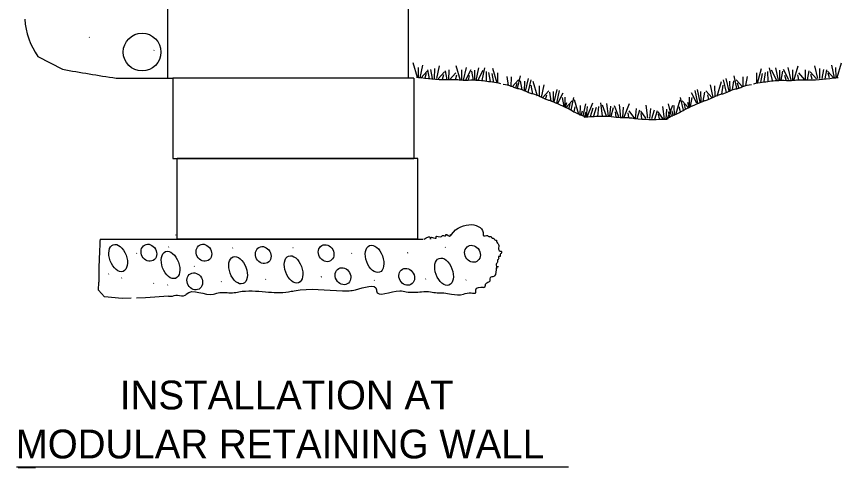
# Model space of a CAD drawing. Extents: x 0 to 2.83, y -0.1 to 1.83.
# Drawn here: x 0.3727 to 0.8502, y 1.0491 to 1.31 of the extents above; entities that cross this region are included whole.
import ezdxf

# ---------------------------------------------------------------- set-up
doc = ezdxf.new("R2010")
doc.units = 0
doc.layers.add('RD_Pr_Roadway_Notes', color=7, linetype='Continuous')
doc.layers.add('SH_General_Details', color=7, linetype='Continuous')

msp = doc.modelspace()

# ---------------------------------------------------------------- linework, layer by layer
at = {"layer": 'RD_Pr_Roadway_Notes'}
msp.add_line((0.37269425084317365, 1.049504776040713), (0.6921564608657117, 1.049504776040713), dxfattribs=at)
at = {"layer": 'SH_General_Details'}
for p, q in [((0.4602660430138901, 1.2742597760359446), (0.4602660430138901, 1.320793109376977)), ((0.5996743763355509, 1.2742597760359446), (0.5996743763355509, 1.320793109376977)), ((0.4602660430138901, 1.2792047760481635), (0.4602660430138901, 1.3098964427108566)), ((0.41482104300167116, 1.297801442702363), (0.4150293763345078, 1.2980097760359446)), ((0.4521543763345078, 1.290293109376977), (0.4523410430019692, 1.2904881093698244)), ((0.3851243763437465, 1.2868381093735497), (0.3993610430030123, 1.279398109375934)), ((0.604746043013592, 1.2746047760444383), (0.6022360430030123, 1.28310977603967)), ((0.6053427096670464, 1.2746081093745927), (0.6054243763355509, 1.2804497760335605)), ((0.6062760430043533, 1.2744714426989356), (0.6079043763345078, 1.2817964427071313)), ((0.6146927096715167, 1.2740414427118998), (0.614772709674199, 1.2798831093708674)), ((0.6159693763321236, 1.274176442702363), (0.6176043763427034, 1.281493109365056)), ((0.6297577096691326, 1.272978109379361), (0.6272477096786693, 1.28148477603967)), ((0.6314460430016712, 1.2730814427132409), (0.6330743763318256, 1.280408109366397)), ((0.638714376336892, 1.2729564427132407), (0.640339376336892, 1.2802764427060882)), ((0.642222709662278, 1.2729731093640129), (0.643851043012549, 1.280293109376977)), ((0.6509493763318256, 1.271391442715625), (0.6484477096667484, 1.2799031093711655)), ((0.8014993763437465, 1.271391442715625), (0.8040010430088237, 1.2799031093711655)), ((0.810226043012549, 1.2729731093640129), (0.808597709662278, 1.280293109376977)), ((0.813734376337935, 1.2729564427132407), (0.812109376337935, 1.2802764427060882)), ((0.8210027096739009, 1.2730814427132409), (0.8193743763437464, 1.280408109366397)), ((0.8226910430064395, 1.272978109379361), (0.8252010429969028, 1.28148477603967)), ((0.8364793763427034, 1.274176442702363), (0.8348443763321236, 1.281493109365056)), ((0.8377560430040554, 1.2740414427118998), (0.837676043000628, 1.2798831093708674)), ((0.8461727096704736, 1.2744714426989356), (0.8445443763403192, 1.2817964427071313)), ((0.8471060430077806, 1.2746081093745927), (0.8470243763392762, 1.2804497760335605)), ((0.8477027096813515, 1.2746047760444383), (0.8502127096718147, 1.28310977603967)), ((0.6067043763464287, 1.2743464426989357), (0.6103060429958597, 1.2783981093759338)), ((0.6092110430067376, 1.2743864427010219), (0.6099227096704737, 1.277129776040713)), ((0.6116993763318256, 1.2739197760420542), (0.6107877096800104, 1.2790897760386268)), ((0.6134677096670463, 1.2741247760454815), (0.6125543763307825, 1.27930310936744)), ((0.6167493763437465, 1.2738064426975946), (0.620351043012549, 1.2778564427095156)), ((0.6192893763450876, 1.2736464427108567), (0.6200060430040554, 1.2763897760311762)), ((0.6219477096667484, 1.2734164427118997), (0.6210377096800104, 1.2785814427132407)), ((0.6229860430030123, 1.2731914427081743), (0.6230627096762851, 1.2790397760468224)), ((0.6233760430088237, 1.2732597760359445), (0.6269827096728579, 1.2773197760383288)), ((0.6268743763437465, 1.273379776040713), (0.6275960429972008, 1.2761197760502498)), ((0.6304210430053965, 1.2732014426986376), (0.6305010430088237, 1.279044776042054)), ((0.6327177096670464, 1.2733064426975946), (0.6357693763440445, 1.2793764427105585)), ((0.6342443763485148, 1.2731731093722085), (0.6349677096670464, 1.2759064427013198)), ((0.6371627096800104, 1.2731797760325174), (0.6362510430088237, 1.2783497760492066)), ((0.6379010430043534, 1.273013109366099), (0.6379710429972008, 1.2788547760444382)), ((0.6397193763321236, 1.272926442702363), (0.6427693763440445, 1.2789914426999787)), ((0.6447627096643642, 1.2723097760478657), (0.6448277096813515, 1.278149776041011)), ((0.6470677096715167, 1.2723147760430973), (0.646156042999585, 1.27748477603967)), ((0.6489610430067375, 1.2718381093735496), (0.6480477096704736, 1.2770147760311763)), ((0.651222709662278, 1.2715381093817453), (0.6512993763355509, 1.2773864427010218)), ((0.6575243763392762, 1.270033109366397), (0.6566127096680895, 1.2752031093830865)), ((0.6590693763365939, 1.2692097760433951), (0.6591510430043533, 1.275051442702363)), ((0.6627443763485149, 1.2683447760338584), (0.664367709663321, 1.2756714427071314)), ((0.7897043763464286, 1.2683447760338584), (0.7880810430115059, 1.2756714427071314)), ((0.7933793763389781, 1.2692097760433951), (0.7932977096704736, 1.275051442702363)), ((0.7949243763355508, 1.270033109366397), (0.7958360430067375, 1.2752031093830865)), ((0.801226043012549, 1.2715381093817453), (0.8011493763392762, 1.2773864427010218)), ((0.8034877096680895, 1.2718381093735496), (0.8044010430043533, 1.2770147760311763)), ((0.8053810430040553, 1.2723147760430973), (0.806292709675242, 1.27748477603967)), ((0.8076860430112078, 1.2723097760478657), (0.807621043013592, 1.278149776041011)), ((0.8127293763427034, 1.272926442702363), (0.8096793763307825, 1.2789914426999787)), ((0.8145477096704736, 1.273013109366099), (0.8144777096776262, 1.2788547760444382)), ((0.8152860430149331, 1.2731797760325174), (0.8161977096667483, 1.2783497760492066)), ((0.8197310430077807, 1.2733064426975946), (0.8166793763307825, 1.2793764427105585)), ((0.8182043763464287, 1.2731731093722085), (0.8174810430077806, 1.2759064427013198)), ((0.8220277096694305, 1.2732014426986376), (0.8219477096667483, 1.279044776042054)), ((0.8255743763318255, 1.273379776040713), (0.8248527096776261, 1.2761197760502498)), ((0.8290727096667484, 1.2732597760359445), (0.8254660430019691, 1.2773197760383288)), ((0.8294627096718148, 1.2731914427081743), (0.829386042999287, 1.2790397760468224)), ((0.8305010430088237, 1.2734164427118997), (0.8314110430149332, 1.2785814427132407)), ((0.8356993763318256, 1.2738064426975946), (0.832097709662278, 1.2778564427095156)), ((0.8331593763297394, 1.2736464427108567), (0.8324427096715167, 1.2763897760311762)), ((0.8389810430077806, 1.2741247760454815), (0.8398943763440445, 1.27930310936744)), ((0.8407493763437465, 1.2739197760420542), (0.8416610430149332, 1.2790897760386268)), ((0.8457443763485148, 1.2743464426989357), (0.8421427096789673, 1.2783981093759338)), ((0.8432377096680894, 1.2743864427010219), (0.8425260430043533, 1.277129776040713)), ((0.43029770967047365, 1.2742597760359446), (0.46324604301359207, 1.2742597760359446)), ((0.4604743763474718, 1.2742597760359446), (0.4602660430138901, 1.2742597760359446)), ((0.46324604301359207, 1.2742597760359446), (0.46324604301359207, 1.2277297760444383)), ((0.6026410430138901, 1.2742597760359446), (0.46324604301359207, 1.2742597760359446)), ((0.6026410430138901, 1.2742597760359446), (0.6026410430138901, 1.2277297760444383)), ((0.6595577096810534, 1.2692964427071314), (0.6631710430053964, 1.2733381093735496)), ((0.6616810429958597, 1.2686597760314742), (0.6624077096646622, 1.2714014427060882)), ((0.6654043763345078, 1.2675081093708673), (0.6644927096633211, 1.2726797760325175)), ((0.6667460430135921, 1.2667397760349015), (0.6668277096813515, 1.272583109378318)), ((0.6673360430067375, 1.2668447760338584), (0.6689527096813515, 1.274168109376977)), ((0.668886042999287, 1.2660064427057902), (0.6705127096643642, 1.2733314427132407)), ((0.6715610430112079, 1.2650764426986376), (0.6706493763392761, 1.2702414426999789)), ((0.6742777096694306, 1.2639431093732516), (0.6717693763440445, 1.2724497760335605)), ((0.6765377096800104, 1.263129776040713), (0.6781543763345078, 1.2704547760481635)), ((0.7759110430149332, 1.263129776040713), (0.7742943763403192, 1.2704547760481635)), ((0.7781710430053964, 1.2639431093732516), (0.7806793763307824, 1.2724497760335605)), ((0.7808877096643642, 1.2650764426986376), (0.7817993763355509, 1.2702414426999789)), ((0.783562709676285, 1.2660064427057902), (0.7819360430112079, 1.2733314427132407)), ((0.7851127096680894, 1.2668447760338584), (0.7834960430135921, 1.274168109376977)), ((0.7857027096813515, 1.2667397760349015), (0.785621043013592, 1.272583109378318)), ((0.7870443763403192, 1.2675081093708673), (0.7879560430115059, 1.2726797760325175)), ((0.7928910430138901, 1.2692964427071314), (0.7892777096694306, 1.2733381093735496)), ((0.7907677096789673, 1.2686597760314742), (0.7900410430101648, 1.2714014427060882)), ((0.6753910430138901, 1.2639314426975945), (0.6754593763416603, 1.2697831093663972)), ((0.677167709675242, 1.2629447760383288), (0.6807793763345078, 1.267004776040713)), ((0.682246043013592, 1.260926442702363), (0.6813343763416604, 1.2660964426989356)), ((0.6835077096691325, 1.2606464427108566), (0.6835760429969028, 1.266493109365056)), ((0.6839610430067375, 1.260319776038329), (0.6855877096718147, 1.2676447760457794)), ((0.6853693763485149, 1.2597681093807023), (0.686992709663321, 1.2670947760338584)), ((0.685972709662278, 1.2597681093807023), (0.689022709674199, 1.2658397760386269)), ((0.766476043012549, 1.2597681093807023), (0.7634260430006281, 1.2658397760386269)), ((0.7670793763464286, 1.2597681093807023), (0.7654560430115059, 1.2670947760338584)), ((0.7684877096680894, 1.260319776038329), (0.7668610430030123, 1.2676447760457794)), ((0.7689410430064395, 1.2606464427108566), (0.7688727096786693, 1.266493109365056)), ((0.7702027096813515, 1.260926442702363), (0.7711143763331667, 1.2660964426989356)), ((0.775281042999585, 1.2629447760383288), (0.7716693763403192, 1.267004776040713)), ((0.7770577096810535, 1.2639314426975945), (0.7769893763331667, 1.2697831093663972)), ((0.6789510429969028, 1.2619531093830865), (0.6796743763355508, 1.2646864427129427)), ((0.6896193763485149, 1.2579014427060882), (0.6887077096765831, 1.263071442703406)), ((0.6901910430064395, 1.257498109380404), (0.69026604301389, 1.2633464426989356)), ((0.6907460430135921, 1.2571997760335605), (0.6943643763331667, 1.2612481093804042)), ((0.6937110430067376, 1.2558097760478655), (0.6953393763368919, 1.263129776040713)), ((0.6981810429958597, 1.2532797760362426), (0.695676043000628, 1.261786442716668)), ((0.7542677096789673, 1.2532797760362426), (0.756772709674199, 1.261786442716668)), ((0.7587377096680894, 1.2558097760478655), (0.7571093763379351, 1.263129776040713)), ((0.7617027096813515, 1.2571997760335605), (0.7580843763416604, 1.2612481093804042)), ((0.7622577096691325, 1.257498109380404), (0.7621827096810535, 1.2633464426989356)), ((0.7628293763464287, 1.2579014427060882), (0.7637410429982439, 1.263071442703406)), ((0.7734977096786693, 1.2619531093830865), (0.7727743763392761, 1.2646864427129427)), ((0.6905010430088238, 1.2574531093830863), (0.6912277096776263, 1.2601947760383287)), ((0.6924777096776262, 1.2565014427105585), (0.6932010429969028, 1.2592414426999787)), ((0.6953843763342098, 1.254891442715625), (0.6961110430030123, 1.257638109366099)), ((0.6989827096728578, 1.2527197760338584), (0.6990577096810535, 1.2585597760478655)), ((0.7006793763307825, 1.2522147760386269), (0.7023093763461307, 1.2595347760314743)), ((0.7026993763318256, 1.252044776042054), (0.7032043763464287, 1.257871442715327)), ((0.7029577096765831, 1.251873109380404), (0.7062910430101648, 1.2600931093687813)), ((0.7049810430077806, 1.252118109365056), (0.7064027096694305, 1.2571797760325174)), ((0.7069110430149331, 1.2524047760362427), (0.708331043011506, 1.257458109378318)), ((0.7092043763464287, 1.2521731093722086), (0.7097193763321236, 1.2579914426999788)), ((0.7117977096704736, 1.2525797760481636), (0.7109027096694306, 1.2600264427060883)), ((0.7142843763297394, 1.252286442716668), (0.7118493763474718, 1.2586247760454814)), ((0.7152877096800104, 1.2522164427037041), (0.7143960430091217, 1.2596614427166681)), ((0.7161027096776262, 1.2521931093732517), (0.7166127096680894, 1.2580114427010218)), ((0.7168543763427034, 1.2522847760314744), (0.7182743763392762, 1.257339776038627)), ((0.7212893763450876, 1.2519697760338584), (0.7188527096776262, 1.2583114427129427)), ((0.7225310429995849, 1.2516197760502497), (0.7216377096643641, 1.259071442703406)), ((0.7235643763413623, 1.251638109366099), (0.724062709676285, 1.2574614427084725)), ((0.7242027096813515, 1.2513497760492067), (0.7275443763403192, 1.2595647760430972)), ((0.7309627096718148, 1.250891442715625), (0.7314660430019692, 1.256716442703704)), ((0.7320177096789673, 1.2510097760359447), (0.7334360430112079, 1.2560597760478656)), ((0.7380410430101648, 1.2511747760372858), (0.7371393763294414, 1.2586164426999789)), ((0.7392977096704736, 1.2509131093817454), (0.7397993763355508, 1.2567347760396699)), ((0.7405243763392761, 1.2508747760454815), (0.7419477096667484, 1.2559364427129427)), ((0.747714376336892, 1.2505064427057901), (0.7468227096667484, 1.2579564427132408)), ((0.7486577096646622, 1.2505497760372857), (0.7491560429995849, 1.256371442715327)), ((0.7492510430088237, 1.2504881093698244), (0.7525927096670464, 1.2587014426986376)), ((0.7517693763440445, 1.2522147760386269), (0.7501393763294414, 1.2595347760314743)), ((0.7534660430019692, 1.2527197760338584), (0.75339104301389, 1.2585597760478655)), ((0.7570643763413623, 1.254891442715625), (0.7563377096718148, 1.257638109366099)), ((0.7599710429972008, 1.2565014427105585), (0.7592477096786693, 1.2592414426999787)), ((0.7619477096667483, 1.2574531093830863), (0.7612210429972008, 1.2601947760383287)), ((0.6996027096776262, 1.2526264427105587), (0.7003243763318255, 1.2553714427153269)), ((0.7016327096691325, 1.251973109364013), (0.7023543763427034, 1.2547197760338584)), ((0.7197577096691326, 1.2519897760349015), (0.7193077096810535, 1.2547797760362427)), ((0.7271110430030122, 1.2514614427084725), (0.7266643763450876, 1.254261442701022)), ((0.7305793763464287, 1.2509981093804041), (0.7273943763440445, 1.2553931093807023)), ((0.7372293763427034, 1.2508831093708674), (0.7340460430053964, 1.2552714427108567)), ((0.7346860430112079, 1.2509764427142838), (0.7342443763485149, 1.2537764427060882)), ((0.7422643763294414, 1.2504947760502498), (0.7436827096810534, 1.2555497760372858)), ((0.7472777096694305, 1.2504247760372857), (0.7440943763321236, 1.25481310937802)), ((0.7447877096800104, 1.2507131093735497), (0.744351043012549, 1.253513109366099)), ((0.7508160430064396, 1.251973109364013), (0.7500943763321236, 1.2547197760338584)), ((0.7528460429972008, 1.2526264427105587), (0.7521243763437465, 1.2553714427153269)), ((0.46324604301359207, 1.2277297760444383), (0.6026410430138901, 1.2277297760444383)), ((0.4656127096680895, 1.181196442703406), (0.4656127096680895, 1.2277297760444383)), ((0.6050293763345078, 1.2277297760444383), (0.4656127096680895, 1.2277297760444383)), ((0.6050293763345078, 1.181196442703406), (0.6050293763345078, 1.2277297760444383)), ((0.4210627096762851, 1.181196442703406), (0.5393127096762851, 1.181196442703406)), ((0.4648043763307825, 1.183638109366099), (0.4648043763307825, 1.183493109365056)), ((0.6050293763345078, 1.181196442703406), (0.4656127096680895, 1.181196442703406)), ((0.4685793763464287, 1.181196442703406), (0.6079960430135921, 1.181196442703406)), ((0.4606627096800104, 1.176446442703406), (0.4608710430135921, 1.1766547760362427)), ((0.4977243763474718, 1.1758964427108567), (0.49792437633555087, 1.1761047760444383)), ((0.5326543763345077, 1.1762381093698244), (0.5328627096680895, 1.176426442702363)), ((0.6208827096691325, 1.1762597760359446), (0.6210910430019692, 1.176446442703406)), ((0.4421743763355509, 1.1728847760359447), (0.4423743763437465, 1.1730847760433951)), ((0.5665493763355509, 1.17293810937802), (0.5667577096691325, 1.1731264427105585)), ((0.5990993763474718, 1.173321442703406), (0.5993077096810535, 1.1735097760359445)), ((0.4755160430138901, 1.1653631093698245), (0.4757160430019692, 1.1655631093780199)), ((0.42587937633897816, 1.160851442714284), (0.42607937634642873, 1.161051442702363)), ((0.43339937633927617, 1.1585931093687813), (0.4335993763474718, 1.158793109376977)), ((0.4519543763464287, 1.1555847760433953), (0.4521543763345078, 1.1557847760314743)), ((0.4911627096800104, 1.156446442703406), (0.4913627096680895, 1.1566464427108567)), ((0.5169127096800104, 1.1579047760362426), (0.5170993763474718, 1.1580847760433952)), ((0.5491327096691325, 1.1593431093687814), (0.5493293763464288, 1.1595431093769768)), ((0.5797877096800104, 1.1571547760362426), (0.5799960430135921, 1.1573631093698244)), ((0.6094327096810535, 1.1580297760362426), (0.6096410430138901, 1.1582297760444382)), ((0.632746043013592, 1.1574464427034061), (0.6329460430016711, 1.1576464427108566)), ((0.4600910430019692, 1.1544797760444383), (0.46029937633555085, 1.1546681093769768)), ((0.3737160430019692, 1.0490797760481636), (0.3836243763437465, 1.0490797760481636))]:
    msp.add_line(p, q, dxfattribs=at)
for points in [[(0.4389877096680895, 1.1470264427060883), (0.4338627096680895, 1.1468764427105587), (0.4235993763474718, 1.1478597760396698), (0.4202460430135921, 1.15160977603967), (0.42025770966913256, 1.1563264426986377)], [(0.4606793763307825, 1.1481347760359446), (0.4472793763345078, 1.1472681093807022), (0.44214937633927615, 1.147118109365056)]]:
    msp.add_lwpolyline(points, dxfattribs=at)
msp.add_circle((0.44536729352380783, 1.289393045921872), 0.010922930264153275, dxfattribs=at)
for centre, radius, start, end in [((0.41849606119300875, 1.310788864731292), 0.04107776459808112, 183.26773611111113, 215.6660888888889), ((1.635317563282509, 8.62509662191073), 7.4489514106183625, 260.44910555555555, 260.69032500000003)]:
    msp.add_arc(centre, radius, start, end, dxfattribs=at)
for centre, major_axis, ratio in [((0.4315302101841167, 1.1702263792554537), (-0.002855547966583462, 0.00772263970076281), 0.5924140219829903), ((0.4493156268468097, 1.1733034626046817), (0.002462921434450403, -0.004440538136000578), 0.8585671110101177), ((0.4618635435169533, 1.1662180459300677), (-0.002855547966583462, 0.00772263970076281), 0.5924140219829903), ((0.4811531268624559, 1.1733034626046817), (0.002462921434450403, -0.004440538136000578), 0.8585671110101177), ((0.5154968768624559, 1.1719805459375183), (0.002462921434450403, -0.004440538136000578), 0.8585671110101177), ((0.5519239601960376, 1.1730430459375183), (0.002462921434450403, -0.004440538136000578), 0.8585671110101177), ((0.5799531268542603, 1.1697701292629044), (-0.002855547966583462, 0.00772263970076281), 0.5924140219829903), ((0.6366322935288742, 1.1727201292711), (-0.002462921434321691, 0.00444053813576852), 0.8585671131238224), ((0.500942710187842, 1.1631763792629044), (-0.002855547966583462, 0.00772263970076281), 0.5924140219829903), ((0.5330677101878419, 1.163665962596486), (-0.002855547966583462, 0.00772263970076281), 0.5924140219829903), ((0.6201718768542602, 1.1623326292629044), (-0.002855547975031434, 0.007722639723609787), 0.5924140201968466), ((0.5616531268624559, 1.1597097126046816), (0.002462921434450403, -0.004440538136000578), 0.8585671110101177), ((0.4758718768624559, 1.1567513792711), (0.002462921434450403, -0.004440538136000578), 0.8585671110101177), ((0.598559376862456, 1.1593659626046817), (0.002462921434450403, -0.004440538136000578), 0.8585671110101177)]:
    msp.add_ellipse(centre, major_axis=major_axis, ratio=ratio, dxfattribs=at)
for points in [[(0.6530910430019692, 1.2709981093804041), (0.6517643763294414, 1.2713281093830864), (0.6469977096786693, 1.2721047760444384), (0.638601043012549, 1.2730314427013198), (0.6326743763355509, 1.2729914426999787), (0.6297393763331667, 1.2730814427132409), (0.6266777096657052, 1.2733447760338585), (0.6234793763427035, 1.2732781093711654), (0.6069927096633211, 1.2743964427108565), (0.6042193763321236, 1.2747064427132409)], [(0.7015593763461306, 1.2518631093698243), (0.7003243763318255, 1.2525531093674402), (0.6975160430138901, 1.2536664427118998), (0.691847709662278, 1.2566864427129427), (0.6860393763450876, 1.2593847760359447), (0.681386042999287, 1.261283109366397), (0.6793560430077806, 1.2619297760325174), (0.6758560430077806, 1.263516442715625), (0.6715443763403193, 1.2651681093769769), (0.6693293763464288, 1.2657897760468224), (0.6641343763342098, 1.2678814427057903), (0.661621043013592, 1.2684497760335605), (0.6593343763416604, 1.2694531093830863), (0.6544160430101648, 1.270669776042054)], [(0.7496027096776262, 1.2507881093817452), (0.7503310430115059, 1.2514631093735495), (0.7521243763437465, 1.2525531093674402), (0.7549327096810534, 1.2536664427118998), (0.7606010430125489, 1.2566864427129427), (0.7664093763297394, 1.2593847760359447), (0.7710627096762851, 1.261283109366397), (0.7730927096670464, 1.2619297760325174), (0.7765927096670464, 1.263516442715625), (0.7809043763345077, 1.2651681093769769), (0.7831193763485148, 1.2657897760468224), (0.7883143763413623, 1.2678814427057903), (0.7908277096813515, 1.2684497760335605), (0.7931143763331666, 1.2694531093830863), (0.7980327096646622, 1.270669776042054)], [(0.7993577096728578, 1.2709981093804041), (0.8006843763461307, 1.2713281093830864), (0.8054510429969027, 1.2721047760444384), (0.813847709662278, 1.2730314427013198), (0.8197743763392761, 1.2729914426999787), (0.8227093763416603, 1.2730814427132409), (0.8257710430091217, 1.2733447760338585), (0.8289693763321235, 1.2732781093711654), (0.8454560430115059, 1.2743964427108565), (0.8482293763427033, 1.2747064427132409)], [(0.7012843763297394, 1.251774776041011), (0.7021393763294413, 1.2518897760311762), (0.7069593763416603, 1.2521897760430971), (0.7154077096646622, 1.2522781093711655), (0.7213027096657053, 1.2516514427060883), (0.7242293763427035, 1.2514514426986376), (0.7273027096657053, 1.2514097760314742), (0.7304793763427034, 1.251024776041011), (0.746996043013592, 1.2505031093756358), (0.7493327096765832, 1.250523109375934)], [(0.6085910430019692, 1.181196442703406), (0.6123627096680895, 1.1818014427023629), (0.6123627096680895, 1.181196442703406), (0.6123627096680895, 1.1818014427023629), (0.6155293763345078, 1.1818014427023629), (0.6155293763345078, 1.1826047760444383), (0.6186960430016711, 1.1826047760444383), (0.6192793763345078, 1.1831881093780199), (0.6212660430138901, 1.1831881093780199), (0.6212660430138901, 1.1837797760362427), (0.6238410430019692, 1.1831881093780199), (0.6238410430019692, 1.1837797760362427), (0.6238410430019692, 1.1831881093780199), (0.6244243763355508, 1.1837797760362427), (0.6428410430019692, 1.1837797760362427), (0.6428410430019692, 1.1831881093780199), (0.6454327096810535, 1.1831881093780199), (0.6460160430138902, 1.1826047760444383), (0.6474043763345078, 1.1826047760444383), (0.647996043013592, 1.1818014427023629), (0.6485910430019691, 1.1818014427023629), (0.6499743763474718, 1.1806131093698244), (0.6505577096810534, 1.1806131093698244), (0.6505577096810534, 1.1800214427108566), (0.6517577096691325, 1.178043109376977), (0.6517577096691325, 1.1754597760433951), (0.6525493763355509, 1.1742797760362427), (0.6531410430138901, 1.1742797760362427), (0.6531410430138901, 1.1728847760359447), (0.6525493763355509, 1.172301442702363), (0.6525493763355509, 1.1711131093698244), (0.6517577096691325, 1.1711131093698244), (0.6517577096691325, 1.1697181093687812), (0.6511627096800104, 1.1691347760359447), (0.6511627096800104, 1.16793810937802), (0.6505577096810534, 1.1671547760362426), (0.6505577096810534, 1.16456310937802), (0.6505577096810534, 1.1639797760444384), (0.6505577096810534, 1.16456310937802)], [(0.4210627096762851, 1.181196442703406), (0.4205293763345078, 1.169696442703406), (0.42025770966913256, 1.1563264426986377)], [(0.4606793763307825, 1.1481347760359446), (0.4620493763355509, 1.1481347760359446), (0.46582104300167115, 1.1487297760444384), (0.4703710430135921, 1.1487297760444384), (0.4709660430019692, 1.1493347760433952), (0.48679937633555087, 1.1493347760433952), (0.48938270966913255, 1.1501131093698242), (0.49769604300167114, 1.1501131093698242), (0.5014660430019692, 1.1507097760433953), (0.5169127096800104, 1.1507097760433953), (0.5301827096810535, 1.1507097760433953), (0.5333410430019692, 1.151321442703406), (0.5614660430019692, 1.151321442703406), (0.5652377096680895, 1.151321442703406), (0.5689960430135921, 1.1519047760362426), (0.5810793763464287, 1.1519047760362426), (0.5810793763464287, 1.151321442703406), (0.5945293763345078, 1.151321442703406), (0.5982877096800104, 1.1507097760433953), (0.6072043763464287, 1.1507097760433953), (0.6123627096680895, 1.1507097760433953), (0.6161127096680895, 1.1501131093698242), (0.6200710430016712, 1.1501131093698242), (0.6244243763355508, 1.1493347760433952), (0.6313627096680895, 1.1493347760433952), (0.6359127096800103, 1.1501131093698242), (0.6384960430135921, 1.1501131093698242), (0.6384960430135921, 1.1519047760362426), (0.6428410430019692, 1.153293109376977), (0.6436410430138901, 1.153293109376977), (0.6442243763474718, 1.15506310937802), (0.6460160430138902, 1.156446442703406), (0.6468077096810535, 1.157051442702363), (0.6468077096810535, 1.1576464427108566), (0.647996043013592, 1.1596131093698243), (0.6485910430019691, 1.1596131093698243), (0.6505577096810534, 1.1633847760359446), (0.6511627096800104, 1.1653631093698245), (0.6517577096691325, 1.1653631093698245)]]:
    msp.add_spline(points, degree=3, dxfattribs=at)

# ---------------------------------------------------------------- texts
at = {"layer": 'RD_Pr_Roadway_Notes'}
for s, p in [('INSTALLATION AT', (0.4325255682584728, 1.0826664427118997)), ('MODULAR RETAINING WALL', (0.3722267066490227, 1.054333109378318))]:
    msp.add_text(s, height=0.016666670000000005, dxfattribs=at).set_placement(p)

doc.saveas('drawing.dxf')
